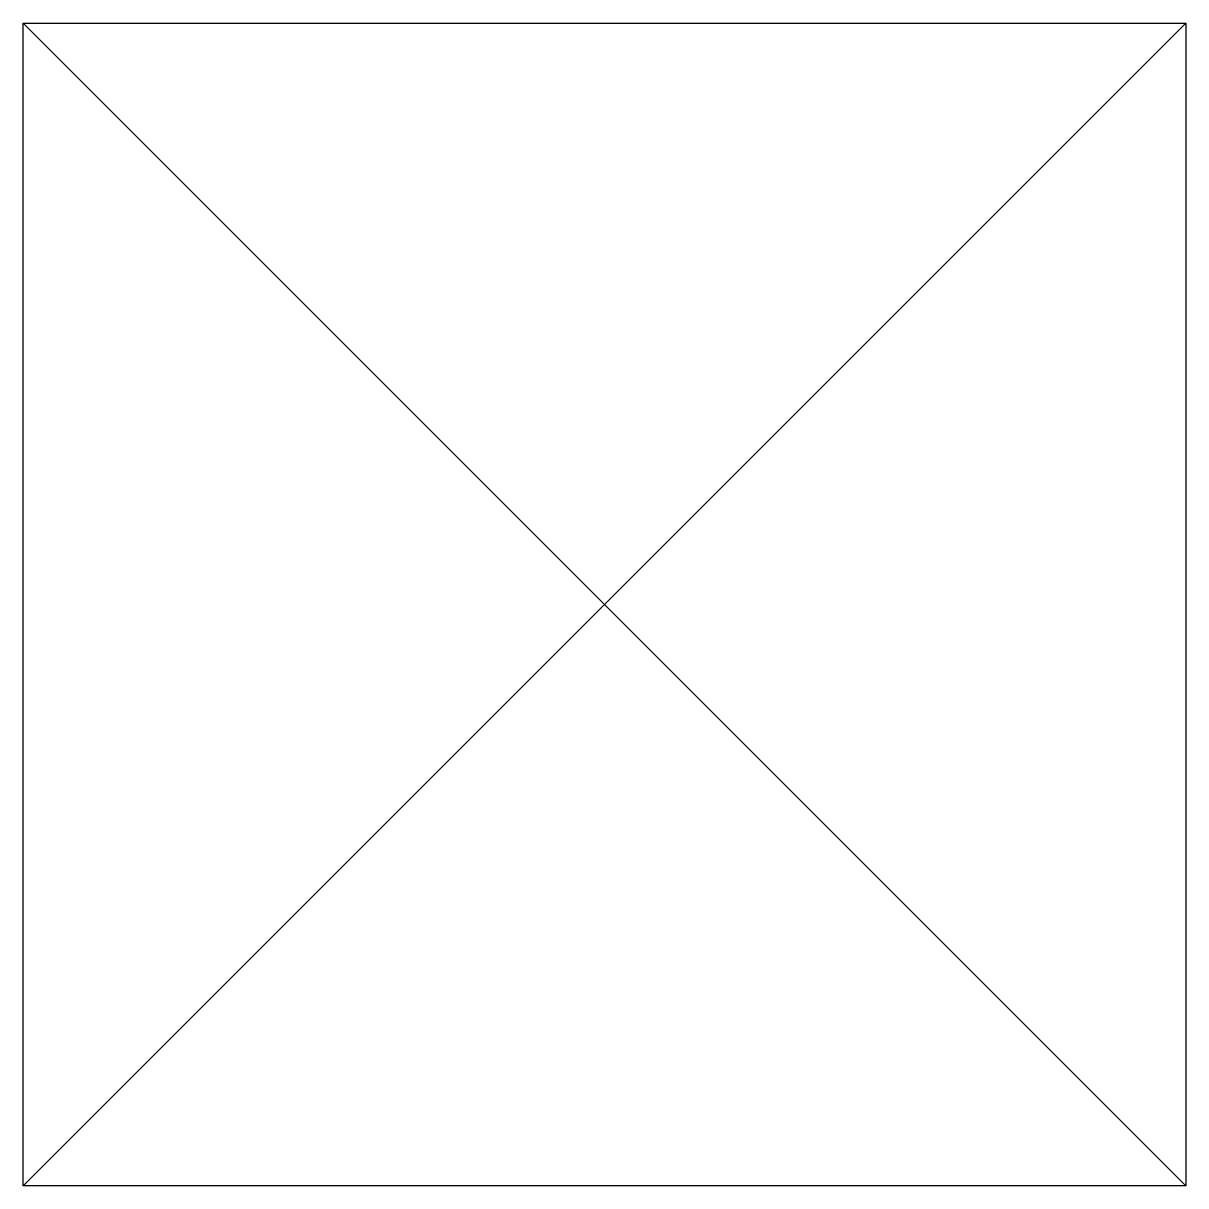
# Model space of a CAD drawing. Header units: metres. Extents: x -45 to 45, y -45 to 45.
import ezdxf

# ---------------------------------------------------------------- set-up
doc = ezdxf.new("R2010")
doc.units = ezdxf.units.M

msp = doc.modelspace()

# ---------------------------------------------------------------- linework, layer by layer
for p, q in [((0, 0), (-45, 45)), ((-45, 45), (45, 45)), ((-45, -45), (45, 45)), ((-45, -45), (-45, 45)), ((-45, 45), (0, 0, -78)), ((45, 45), (0, 0, -78)), ((45, 45), (45, -45)), ((0, 0), (-45, -45)), ((45, -45), (0, 0)), ((0, 0, -78), (0, 0)), ((0, 0, -78), (45, -45)), ((45, -45), (-45, -45))]:
    msp.add_line(p, q)

doc.saveas('drawing.dxf')
